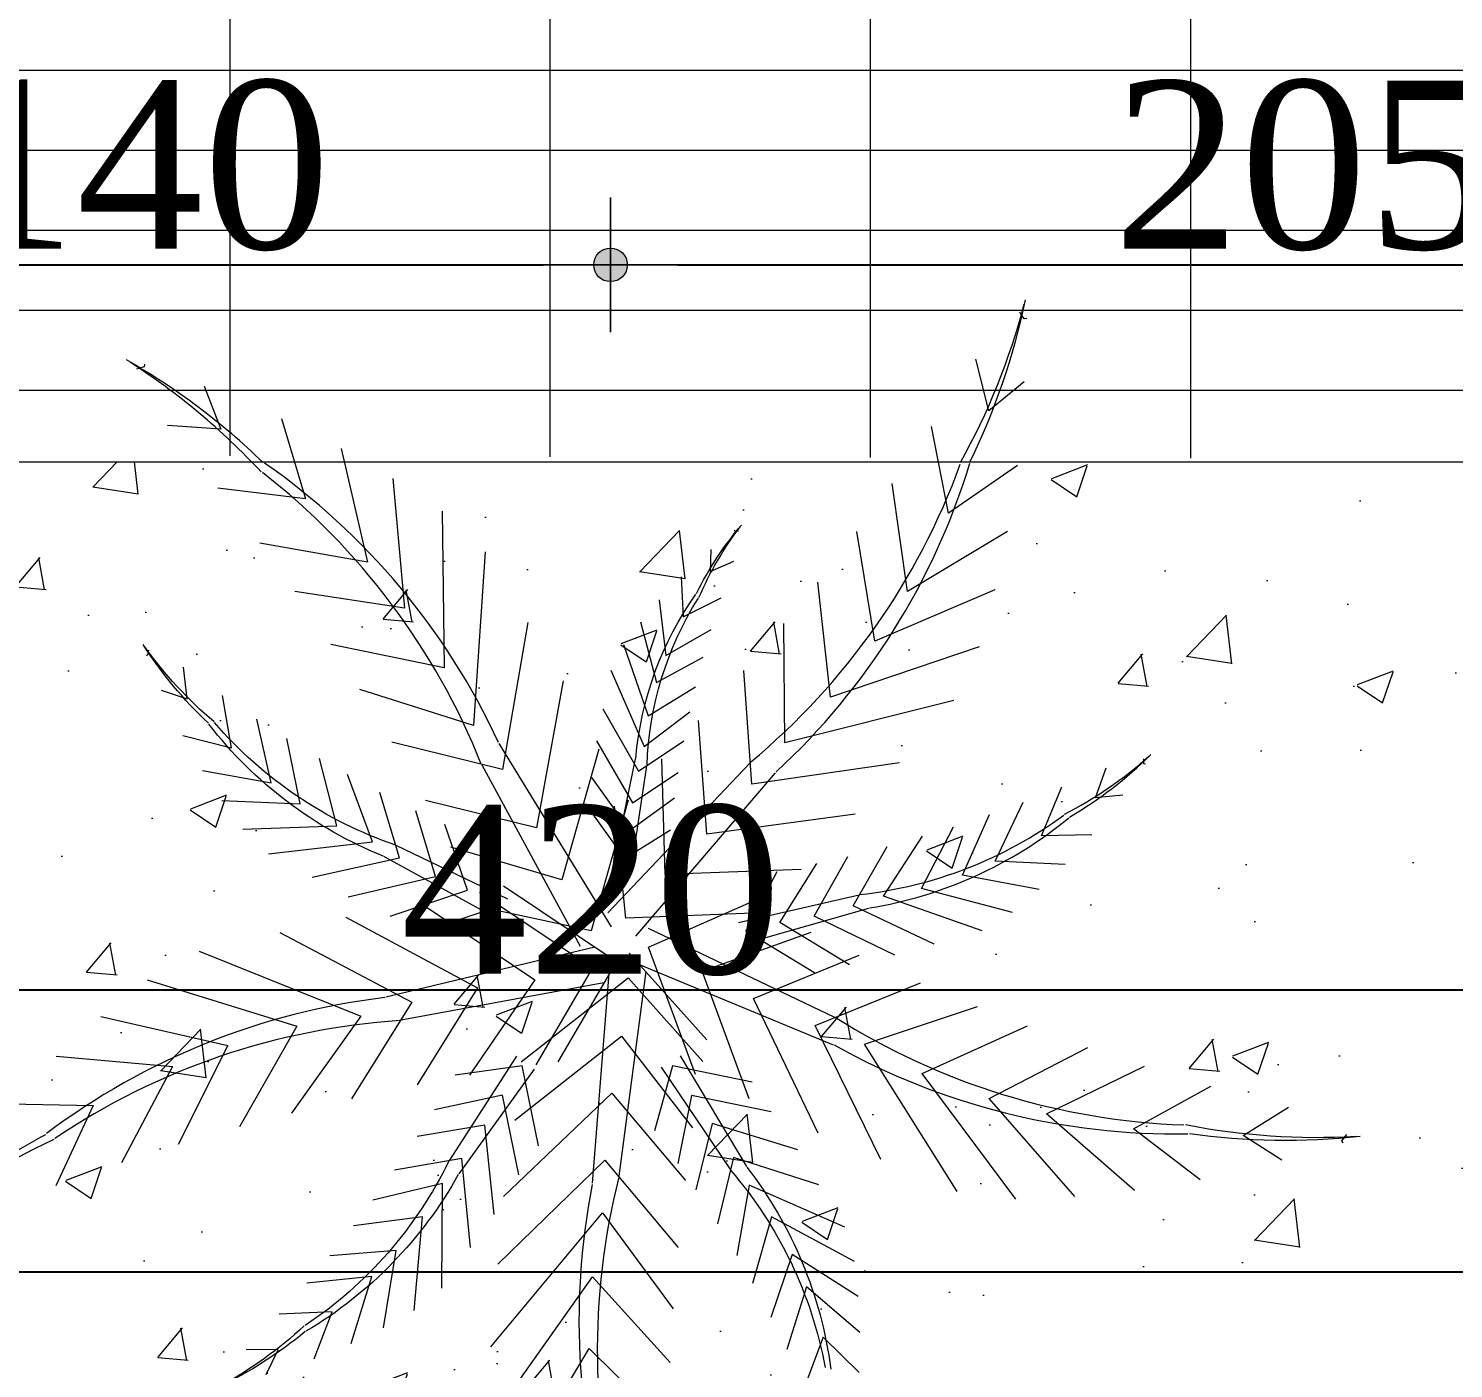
# Model space of a CAD drawing. Header units: metres. Extents: x 0 to 4415, y 1197 to 2590.
# Drawn here: x 1905.185 to 1907.304, y 1310.756 to 1312.75 of the extents above; entities that cross this region are included whole.
import ezdxf

# ---------------------------------------------------------------- set-up
doc = ezdxf.new("R2010")
doc.units = ezdxf.units.M
doc.linetypes.add('CONTINU', pattern=[0])
doc.layers.get('DEFPOINTS').update_dxf_attribs({"lineweight": 5})
for name, color, linetype, lineweight in [('00-cote', 7, 'CONTINU', 20), ('gris', 251, 'Continuous', 9), ('vue', 7, 'Continuous', 5)]:
    doc.layers.add(name, color=color, linetype=linetype, lineweight=lineweight)
doc.layers.add('veg', color=7, linetype='Continuous', lineweight=9, true_color=0x61c200)
doc.layers.add('VEGETATION', color=7, linetype='Continuous', lineweight=5, true_color=0x7ea800)
doc.styles.add('WALIDcotat', font='times.ttf')
doc.dimstyles.new('walid 100', dxfattribs={"dimscale": 0, "dimtxt": 0.25, "dimasz": 0.1, "dimexe": 1.25, "dimexo": 0.625, "dimgap": 0.02, "dimtad": 1, "dimdec": 0, "dimlfac": 100, "dimrnd": 5, "dimtxsty": 'WALIDcotat', "dimblk": 'COTE', "dimcen": 2.5, "dimse1": 1, "dimse2": 1, "dimclrd": 256, "dimclrt": 256, "dimadec": 0, "dimazin": 0, "dimtfac": 1, "dimtdec": 0, "dimtix": 1, "dimtmove": 2, "dimatfit": 3, "dimldrblk": 'COTE', "dimfxl": 1.25, "dimarcsym": 0})

# ---------------------------------------------------------------- blocks, each defined once
blk = doc.blocks.new('PALMIER-01')
for p, q in [((-0.7981, 3.6863), (-0.8165, 3.1772)), ((-0.8165, 3.1772), (-1.2994, 3.4101)), ((-0.5145, 3.398), (-0.5859, 2.6936)), ((-0.2758, 3.1236), (-0.4625, 2.3559)), ((-0.5859, 2.6936), (-1.1657, 3.0119)), ((3.6598, 2.809), (3.647, 2.8561)), ((-0.0572, 2.8409), (-0.3514, 1.9361)), ((1.9121, 2.8199), (1.9132, 2.8106)), ((1.9132, 2.8106), (1.9417, 2.8035)), ((3.6754, 2.8074), (3.6598, 2.809)), ((1.6981, 2.7322), (1.6427, 2.5746)), ((-0.4625, 2.3559), (-1.0599, 2.6657)), ((1.4204, 2.6055), (1.3429, 2.3098)), ((1.6427, 2.5746), (1.8361, 2.5945)), ((3.2764, 2.3497), (3.3025, 2.6726)), ((0.1113, 2.5233), (-0.2949, 1.5478)), ((1.2076, 2.489), (1.1267, 2.0719)), ((3.5369, 2.4476), (3.2764, 2.3497)), ((1.023, 2.3726), (0.9974, 1.8993)), ((1.3429, 2.3098), (1.6606, 2.3601)), ((2.8459, 1.8407), (2.9182, 2.3719)), ((-2.312, 2.0763), (-2.3081, 2.2706)), ((-0.3514, 1.9361), (-0.9565, 2.2924)), ((0.8485, 2.2481), (0.8609, 1.6774)), ((-2.4616, 2.1504), (-2.312, 2.0763)), ((0.6967, 2.0948), (0.7612, 1.464)), ((1.1267, 2.0719), (1.5149, 2.1544)), ((2.4572, 1.4719), (2.5808, 2.1217)), ((-2.0858, 1.7464), (-2.0969, 2.0678)), ((0.2182, 2.0329), (-0.2149, 1.2383)), ((-0.2949, 1.5478), (-0.8775, 1.9772)), ((0.9974, 1.8993), (1.3942, 1.9739)), ((2.1743, 1.2502), (2.2842, 1.9141)), ((3.3358, 1.9804), (2.8459, 1.8407)), ((-2.3698, 1.8594), (-2.0858, 1.7464)), ((-1.8761, 1.5027), (-1.9106, 1.8981)), ((0.5504, 1.8315), (0.6616, 1.3001)), ((-1.7206, 1.3533), (-1.7461, 1.7562)), ((0.8609, 1.6774), (1.2701, 1.7773)), ((1.8093, 1.0148), (1.9612, 1.7004)), ((-2.2801, 1.6339), (-1.8761, 1.5027)), ((-1.5169, 1.1907), (-1.5662, 1.6092)), ((-0.2149, 1.2383), (-0.7956, 1.6122)), ((0.3068, 1.631), (-0.1337, 0.8384)), ((0.4299, 1.616), (0.5458, 1.0844)), ((0.7612, 1.464), (1.1702, 1.6099)), ((3.1492, 1.6216), (2.4572, 1.4719)), ((-1.3174, 1.0657), (-1.4122, 1.4895)), ((1.4574, 0.841), (1.6858, 1.5278)), ((-2.1872, 1.4365), (-1.7206, 1.3533)), ((0.1047, 0.1232), (-0.1825, 1.3946)), ((0.285, 0.7148), (0.6701, 1.3955)), ((0.6616, 1.3001), (1.0599, 1.4144)), ((-1.1668, 0.9469), (-1.2316, 1.3562)), ((-0.1127, 0.0716), (-0.3235, 1.3048)), ((0.3085, 1.3623), (0.4596, 0.8918)), ((0.401, 0.6475), (0.7355, 1.3195)), ((1.1878, 0.6693), (1.364, 1.3371)), ((2.962, 1.3098), (2.1743, 1.2502)), ((-2.0849, 1.2481), (-1.5169, 1.1907)), ((-0.9669, 0.8056), (-1.0306, 1.2161)), ((-0.1337, 0.8384), (-0.717, 1.2114)), ((0.3785, 1.1678), (-0.0888, 0.4896)), ((0.209, 1.1732), (0.36, 0.7027)), ((0.5458, 1.0844), (0.9454, 1.1978)), ((0.8326, 0.4685), (1.0071, 1.1386)), ((-1.9513, 1.0787), (-1.3174, 1.0657)), ((-0.7863, 0.6966), (-0.8689, 1.1095)), ((-0.6318, 0.5017), (-1.2604, 0.967)), ((-0.5509, 0.6086), (-1.177, 1.0226)), ((-0.6107, 0.5747), (-0.6618, 0.9804)), ((0.4596, 0.8918), (0.8594, 1.0243)), ((0.5148, 0.318), (0.7212, 0.9889)), ((2.7608, 1.0146), (1.8093, 1.0148)), ((-1.7078, 0.9014), (-1.1668, 0.9469)), ((-0.0888, 0.4896), (-0.6631, 0.8932)), ((-2.3108, 0.7874), (-1.5085, 0.0996)), ((-1.5086, 0.7555), (-0.9669, 0.8056)), ((0.4464, 0.8182), (-0.0208, 0.14)), ((0.1098, 0.2116), (1.2175, 0.7931)), ((0.2033, 0.1453), (0.356, 0.8096)), ((0.36, 0.7027), (0.7565, 0.8029)), ((2.5108, 0.7562), (1.4574, 0.841)), ((-2.665, 0.7253), (-1.8953, 0.1658)), ((-1.8113, 0.7375), (-1.1895, 0.08)), ((-1.4017, 0.6976), (-0.7841, 0.0337)), ((-1.2717, 0.6041), (-0.7863, 0.6966)), ((-0.9391, 0.6226), (-0.4385, -0.0313)), ((0.4833, 0.6726), (0.016, -0.0056)), ((0.2261, 0.0207), (1.3464, 0.6868)), ((2.0773, 0.5029), (1.1878, 0.6693)), ((-3.0013, 0.6047), (-2.329, 0.1899)), ((-1.0961, 0.4822), (-0.6107, 0.5747)), ((-0.5856, 0.5792), (-0.085, -0.0748)), ((-0.0208, 0.14), (-0.6053, 0.4905)), ((1.7225, 0.2945), (0.8326, 0.4685)), ((0.016, -0.0056), (-0.5888, 0.3571)), ((1.3042, 0.0832), (0.5148, 0.318)), ((-2.329, 0.1899), (-2.8082, -0.2825)), ((-1.8953, 0.1658), (-2.4212, -0.2995)), ((-1.5085, 0.0996), (-2.097, -0.3218)), ((-0.0302, 0.0394), (-1.3281, 0.1591)), ((0.9926, -0.0895), (0.2033, 0.1453)), ((0.9641, 0.162), (0.6396, -0.0639)), ((1.1321, 0.1302), (0.8076, -0.0957)), ((1.3545, 0.0968), (0.9751, -0.1165)), ((-1.1895, 0.08), (-1.7245, -0.3567)), ((-0.7841, 0.0337), (-1.3191, -0.4058)), ((0.3117, 0.0432), (1.2071, -0.8306)), ((1.5476, 0.0552), (1.1673, -0.1545)), ((1.7833, 0.005), (1.316, -0.1922)), ((-0.0483, -0.1833), (-1.2863, -0.0027)), ((-0.4385, -0.0313), (-0.9998, -0.4528)), ((-0.085, -0.0748), (-0.599, -0.5223)), ((0.0649, -0.0847), (-0.4669, -0.5478)), ((0.2776, -0.0661), (0.9565, -0.0061)), ((0.2982, -0.8894), (0.2776, -0.0661)), ((0.6313, -0.0037), (1.2422, -0.1386)), ((0.6396, -0.0639), (0.8092, -0.3436)), ((1.9362, -0.0751), (1.5025, -0.2184)), ((0.0078, -0.1148), (-0.5071, -1.3122)), ((0.1661, -0.1263), (1.1458, -0.986)), ((0.607, -0.1082), (1.1994, -0.2065)), ((0.8076, -0.0957), (1.0027, -0.3704)), ((0.9751, -0.1165), (1.1555, -0.3956)), ((1.1673, -0.1545), (1.3481, -0.4324)), ((-0.6214, -0.3367), (-1.0142, -0.2232)), ((-0.6772, -0.4762), (0.0994, -0.2022)), ((0.214, -0.2008), (-0.3404, -1.3224)), ((0.0994, -0.2022), (0.3663, -0.8293)), ((1.316, -0.1922), (1.5235, -0.4709)), ((1.5025, -0.2184), (1.675, -0.508)), ((2.0723, -0.1794), (1.7043, -0.2708)), ((-0.6289, -0.2684), (-1.2568, -0.6797)), ((-0.7284, -0.8191), (-0.6214, -0.3367)), ((0.5381, -0.3091), (1.2399, -0.298)), ((0.5587, -1.1324), (0.5381, -0.3091)), ((1.7043, -0.2708), (1.8544, -0.5568)), ((2.2046, -0.2933), (1.8666, -0.3292)), ((1.8666, -0.3292), (2.0208, -0.6068)), ((-0.5627, -0.385), (-1.2387, -0.7783)), ((-0.8028, -0.4498), (-1.2148, -0.3623)), ((2.3436, -0.4288), (2.0993, -0.4388)), ((-0.9744, -0.5725), (-1.3766, -0.4687)), ((-0.9098, -0.9322), (-0.8028, -0.4498)), ((2.0993, -0.4388), (2.2122, -0.6701)), ((-1.1832, -0.7002), (-1.5848, -0.5979)), ((-1.1426, -1.0899), (-0.9744, -0.5725)), ((-0.8277, -0.799), (-0.0511, -0.5249)), ((-0.0511, -0.5249), (0.1763, -1.189)), ((0.7794, -0.5648), (1.4706, -0.5237)), ((0.8889, -1.4649), (0.7794, -0.5648)), ((2.3721, -0.606), (2.4327, -0.7493)), ((2.5056, -0.6115), (2.3721, -0.606)), ((-1.3519, -0.7916), (-1.7786, -0.711)), ((-1.3553, -1.2152), (-1.1832, -0.7002)), ((0.2426, -0.7494), (0.4002, -1.4833)), ((2.6229, -0.7546), (2.616, -0.7576)), ((2.616, -0.7576), (2.6173, -0.781)), ((-1.5456, -0.9254), (-1.9494, -0.8052)), ((-1.6145, -1.3687), (-1.3519, -0.7916)), ((-1.042, -1.2158), (-0.2197, -0.8335)), ((-0.2197, -0.8335), (0.0329, -1.4782)), ((-0.0737, -1.2111), (0.1892, -0.7927)), ((0.1135, -0.7858), (0.318, -1.5407)), ((0.1892, -0.7927), (0.5485, -0.988)), ((1.0802, -0.8406), (1.7697, -0.8017)), ((1.1968, -1.738), (1.0802, -0.8406)), ((-1.7755, -1.0482), (-2.1557, -0.9123)), ((-1.8229, -1.4244), (-1.5456, -0.9254)), ((-1.9742, -1.1319), (-2.351, -1.0073)), ((-0.0241, -1.419), (0.2388, -1.0006)), ((0.2388, -1.0006), (0.5934, -1.2279)), ((-2.2809, -1.2282), (-2.5806, -1.1112)), ((-2.0364, -1.4439), (-1.7755, -1.0482)), ((1.5716, -2.072), (1.3268, -1.0439)), ((1.3268, -1.0439), (2.0506, -1.0489)), ((-2.2545, -1.4511), (-1.9742, -1.1319)), ((-1.2065, -1.593), (-0.3891, -1.2048)), ((-0.3891, -1.2048), (-0.1391, -1.8485)), ((0.0307, -1.6948), (0.2746, -1.2085)), ((0.2746, -1.2085), (0.6338, -1.4173)), ((-2.4971, -1.4443), (-2.2809, -1.2282)), ((1.6008, -1.3249), (2.2997, -1.2575)), ((1.8946, -2.2298), (1.6008, -1.3249)), ((0.094, -1.9335), (0.3335, -1.4462)), ((0.3335, -1.4462), (0.691, -1.6555)), ((-1.4083, -2.0527), (-0.5063, -1.5022)), ((-0.5063, -1.5022), (-0.2873, -2.192)), ((1.9374, -1.5992), (2.6028, -1.4987)), ((0.1705, -2.2248), (0.3893, -1.6297)), ((0.3893, -1.6297), (0.7494, -1.8723)), ((2.2376, -2.33), (1.9374, -1.5992)), ((2.2357, -1.7999), (2.8919, -1.7166)), ((2.5919, -2.4117), (2.2357, -1.7999)), ((-1.4587, -2.4087), (-0.6888, -1.8496)), ((-0.6888, -1.8496), (-0.4088, -2.4935)), ((0.2796, -2.4109), (0.433, -1.861)), ((0.433, -1.861), (0.8048, -2.0593)), ((2.7066, -2.0556), (3.2341, -1.9601)), ((2.9909, -2.4782), (2.7066, -2.0556)), ((0.4178, -2.5748), (0.5103, -2.1099)), ((0.5103, -2.1099), (0.8763, -2.2804)), ((3.3237, -2.3076), (3.6389, -2.2327)), ((-1.448, -2.7658), (-0.8457, -2.2545)), ((-0.8457, -2.2545), (-0.5445, -2.8563)), ((0.5679, -2.7332), (0.5928, -2.3091)), ((0.5928, -2.3091), (0.9485, -2.4852)), ((3.4974, -2.5251), (3.3237, -2.3076)), ((3.879, -2.5304), (3.9198, -2.5037)), ((3.8823, -2.5457), (3.879, -2.5304)), ((-1.4162, -3.1281), (-0.9443, -2.6002)), ((-0.9443, -2.6002), (-0.6624, -3.1985)), ((0.7434, -2.5932), (1.0387, -2.7206)), ((0.7452, -2.8988), (0.7434, -2.5932)), ((0.9682, -2.924), (1.1506, -2.9911)), ((0.9829, -3.0903), (0.9682, -2.924)), ((-1.3562, -3.528), (-1.042, -3.127)), ((-1.042, -3.127), (-0.7883, -3.5993)), ((1.1685, -3.2284), (1.1719, -3.2196)), ((1.1719, -3.2196), (1.2012, -3.2198)), ((-1.2443, -4.0242), (-1.091, -3.7919)), ((-1.091, -3.7919), (-0.9224, -4.0685)), ((-1.1449, -4.3967), (-1.1313, -4.3888)), ((-1.1313, -4.3888), (-1.0933, -4.4194))]:
    blk.add_line(p, q)
for points in [[(-0.9897, 3.4697, 0.062665), (-1.5741, 4.3248, 2.107966)], [(-1.0197, 3.4197, 0.062665), (-1.558, 4.3046, 2.107966)], [(-0.1853, 1.4014, 0.132776), (-0.9822, 3.4631, 0.945057)], [(-0.3258, 1.3117, 0.132776), (-1.0124, 3.4127, 0.945057)], [(3.0138, 2.1088, 0.062665), (3.689, 2.8942, 2.107966)], [(3.0706, 2.0958, 0.062665), (3.7032, 2.9158, 2.107966)], [(1.493, 2.4479, -0.062665), (1.9768, 2.838, -2.107966)], [(1.5016, 2.414, -0.062665), (1.964, 2.8292, -2.107966)], [(-2.2045, 1.9122, -0.062665), (-2.5327, 2.44, -2.107966)], [(-2.1699, 1.9166, -0.062665), (-2.5255, 2.4262, -2.107966)], [(0.6728, 1.3989, -0.132776), (1.4875, 2.4454, -0.945057)], [(0.7381, 1.3231, -0.132776), (1.4962, 2.4113, -0.945057)], [(1.2234, 0.7975, 0.132776), (3.0094, 2.0998, 0.945057)], [(1.3521, 0.6915, 0.132776), (3.0666, 2.0865, 0.945057)], [(-1.2635, 0.9701, -0.132776), (-2.2027, 1.9065, -0.945057)], [(-1.1803, 1.0256, -0.132776), (-2.1678, 1.9109, -0.945057)], [(-1.3354, 0.1586, 0.132776), (-3.5425, 0.0378, 0.945057)], [(-1.2936, -0.0027, 0.132776), (-3.504, -0.0065, 0.945057)], [(1.2455, -0.1399, -0.132776), (2.2369, -0.5176, -0.945057)], [(1.2028, -0.2076, -0.132776), (2.2128, -0.5323, -0.945057)], [(2.2162, -0.5358, -0.062665), (2.6422, -0.7921, -2.107966)], [(2.2401, -0.5213, -0.062665), (2.6519, -0.7998, -2.107966)], [(-1.2608, -0.6815, -0.132776), (-2.4645, -1.2384, -0.945057)], [(-1.2428, -0.7799, -0.132776), (-2.4742, -1.2723, -0.945057)], [(1.2131, -0.8348, 0.132776), (3.0035, -2.131, 0.945057)], [(1.152, -0.9899, 0.132776), (3.0086, -2.1895, 0.945057)], [(-0.5089, -1.3193, 0.132776), (-1.0761, -3.4556, 0.945057)], [(-0.3426, -1.3294, 0.132776), (-1.022, -3.4327, 0.945057)], [(0.3198, -1.5447, 0.132776), (0.8499, -2.7604, 0.945057)], [(0.4018, -1.4874, 0.132776), (0.8668, -2.7294, 0.945057)], [(3.0135, -2.1324, 0.062665), (3.9691, -2.5318, 2.107966)], [(3.0186, -2.1904, 0.062665), (3.994, -2.5387, 2.107966)], [(0.8546, -2.7641, 0.062665), (1.2266, -3.2619, 2.107966)], [(0.8713, -2.7334, 0.062665), (1.2164, -3.2502, 2.107966)], [(-1.0203, -3.4426, 0.062665), (-1.1049, -4.4749, 2.107966)], [(-1.0738, -3.4655, 0.062665), (-1.1037, -4.5007, 2.107966)]]:
    blk.add_lwpolyline(points, format="xyb")
blk = doc.blocks.new('COTE')
at = {"ltscale": 0.05}
h = blk.add_hatch(color=256, dxfattribs=at)
edge = h.paths.add_edge_path()
edge.add_arc((0, 0), 0.25, 0, 360)
for p, q in [((0, -1), (0, 1)), ((1, 0), (-1, 0))]:
    blk.add_line(p, q)
blk.add_circle((0, 0), 0.25)
blk = doc.blocks.new('*D304')
at = {"layer": '00-cote', "lineweight": -2, "ltscale": 0.1, "transparency": 16777216}
blk.add_line((1904.7507, 1312.3984), (1905.9507, 1312.3984), dxfattribs=at)
at = {"layer": 'DEFPOINTS', "color": 0, "ltscale": 0.1, "transparency": 16777216}
for p in [(1904.6507, 1313.7666), (1906.0507, 1313.7666), (1906.0507, 1312.3984)]:
    blk.add_point(p, dxfattribs=at)
at = {"layer": '00-cote', "lineweight": -2, "ltscale": 0.1, "transparency": 16777216, "xscale": 0.1, "yscale": 0.1, "zscale": 0.1}
for p, rotation in [((1904.6507, 1312.3984), 179.9999997985113), ((1906.0507, 1312.3984), 359.9999997985113)]:
    blk.add_blockref('COTE', p, dxfattribs=dict(at, rotation=rotation))
at = {"layer": '00-cote', "ltscale": 0.1, "transparency": 16777216, "insert": (1905.3507, 1312.5455), "char_height": 0.25, "attachment_point": 5, "rotation": 360, "style": 'WALIDcotat'}
blk.add_mtext('140', dxfattribs=at)
blk = doc.blocks.new('*D305')
at = {"layer": '00-cote', "lineweight": -2, "ltscale": 0.1, "transparency": 16777216}
blk.add_line((1906.1507, 1312.3984), (1908.0123, 1312.3984), dxfattribs=at)
at = {"layer": 'DEFPOINTS', "color": 0, "ltscale": 0.1, "transparency": 16777216}
for p in [(1908.1123, 1314.234), (1906.0507, 1313.7666), (1908.1123, 1312.3984)]:
    blk.add_point(p, dxfattribs=at)
at = {"layer": '00-cote', "lineweight": -2, "ltscale": 0.1, "transparency": 16777216, "xscale": 0.1, "yscale": 0.1, "zscale": 0.1}
for p, rotation in [((1906.0507, 1312.3984), 179.9999997985113), ((1908.1123, 1312.3984), 359.9999997985113)]:
    blk.add_blockref('COTE', p, dxfattribs=dict(at, rotation=rotation))
at = {"layer": '00-cote', "ltscale": 0.1, "transparency": 16777216, "insert": (1907.0815, 1312.5455), "char_height": 0.25, "attachment_point": 5, "rotation": 360, "style": 'WALIDcotat'}
blk.add_mtext('205', dxfattribs=at)
blk = doc.blocks.new('*D318')
at = {"layer": '00-cote', "lineweight": -2, "ltscale": 0.1, "transparency": 16777216}
blk.add_line((1925.3841, 1310.8996), (1897.2817, 1310.8996), dxfattribs=at)
at = {"layer": 'DEFPOINTS', "color": 0, "ltscale": 0.1, "transparency": 16777216}
for p in [(1897.1817, 1312.3984), (1925.4841, 1312.3984), (1897.1817, 1310.8996)]:
    blk.add_point(p, dxfattribs=at)
at = {"layer": '00-cote', "lineweight": -2, "ltscale": 0.1, "transparency": 16777216, "xscale": 0.1, "yscale": 0.1, "zscale": 0.1}
for p, rotation in [((1897.1817, 1310.8996), 179.9999998187384), ((1925.4841, 1310.8996), 359.9999998187384)]:
    blk.add_blockref('COTE', p, dxfattribs=dict(at, rotation=rotation))
at = {"layer": '00-cote', "ltscale": 0.1, "transparency": 16777216, "insert": (1911.3329, 1311.0467), "char_height": 0.25, "attachment_point": 5, "rotation": 360, "style": 'WALIDcotat'}
blk.add_mtext('2830', dxfattribs=at)
blk = doc.blocks.new('*D320')
at = {"layer": '00-cote', "lineweight": -2, "ltscale": 0.1, "transparency": 16777216}
blk.add_line((1904.0312, 1311.3198), (1908.0123, 1311.3198), dxfattribs=at)
at = {"layer": 'DEFPOINTS', "color": 0, "ltscale": 0.1, "transparency": 16777216}
for p in [(1908.1123, 1313.4166), (1903.9312, 1313.125), (1908.1123, 1311.3198)]:
    blk.add_point(p, dxfattribs=at)
at = {"layer": '00-cote', "lineweight": -2, "ltscale": 0.1, "transparency": 16777216, "xscale": 0.1, "yscale": 0.1, "zscale": 0.1, "rotation": 180}
blk.add_blockref('COTE', (1903.9312, 1311.3198), dxfattribs=at)
at = {"layer": '00-cote', "lineweight": -2, "ltscale": 0.1, "transparency": 16777216, "xscale": 0.1, "yscale": 0.1, "zscale": 0.1}
blk.add_blockref('COTE', (1908.1123, 1311.3198), dxfattribs=at)
at = {"layer": '00-cote', "ltscale": 0.1, "transparency": 16777216, "insert": (1906.0218, 1311.467), "char_height": 0.25, "attachment_point": 5, "style": 'WALIDcotat'}
blk.add_mtext('420', dxfattribs=at)

msp = doc.modelspace()

# ---------------------------------------------------------------- hatches: boundary and pattern name
at = {"layer": 'gris'}
h = msp.add_hatch(dxfattribs=at)
h.set_pattern_fill('GRATE', color=256, scale=0.15)
h.set_pattern_definition([(360, (545.79096, 18.24039), (3e-17, 0.1190625), []), (90, (545.79096, 18.2404), (-0.47625, 1e-16), [])])
h.paths.add_polyline_path([(1913.8624, 1314.3363), (1911.7123, 1314.334), (1911.7123, 1314.234), (1910.7291, 1314.234), (1910.7291, 1314.214), (1908.6291, 1314.214), (1908.6291, 1314.234), (1908.1123, 1314.234), (1908.1123, 1312.9166), (1906.6091, 1312.9166), (1906.6091, 1312.8966), (1905.1391, 1312.8966), (1905.1391, 1312.9166), (1904.3623, 1312.9166), (1904.3623, 1312.1167), (1913.8623, 1312.0942)])
at = {"layer": 'veg'}
h = msp.add_hatch(dxfattribs=at)
h.set_pattern_fill('AR-CONC', color=256, scale=0.003, angle=-1e-14, style=0)
h.paths.add_polyline_path([(1913.8623, 1312.1054), (1904.3623, 1312.1054), (1904.3623, 1309.9406), (1905.4733, 1310.0105), (1905.5071, 1309.4559), (1907.3628, 1309.5684), (1907.3291, 1310.1213), (1908.5268, 1310.1967), (1908.5606, 1309.641), (1910.8294, 1309.7786), (1910.795, 1310.3427), (1911.9927, 1310.4181), (1912.0272, 1309.8512), (1913.8623, 1309.9624)])
h.paths.add_polyline_path([(1905.4733, 1310.0105), (1904.3623, 1309.9406), (1904.3623, 1309.3865), (1905.5071, 1309.4559)])
h.paths.add_polyline_path([(1908.5268, 1310.1967), (1907.3291, 1310.1213), (1907.3628, 1309.5684), (1908.5606, 1309.641)], flags=17)
h.paths.add_polyline_path([(1911.9927, 1310.4181), (1910.795, 1310.3427), (1910.8294, 1309.7786), (1912.0272, 1309.8512)], flags=17)
h = msp.add_hatch(dxfattribs=at)
h.set_pattern_fill('AR-CONC', color=256, scale=0.003, angle=-1e-14, style=0)
h.paths.add_polyline_path([(1913.7623, 1312.1054), (1904.3623, 1312.1054), (1904.3623, 1309.9406), (1905.4733, 1310.0105), (1905.5071, 1309.4559), (1907.3628, 1309.5684), (1907.3291, 1310.1213), (1908.5268, 1310.1967), (1908.5606, 1309.641), (1910.8294, 1309.7786), (1910.795, 1310.3427), (1911.9927, 1310.4181), (1912.0272, 1309.8512), (1913.7623, 1309.9624)])
h.paths.add_polyline_path([(1905.4733, 1310.0105), (1904.3623, 1309.9406), (1904.3623, 1309.3865), (1905.5071, 1309.4559)])
h.paths.add_polyline_path([(1908.5268, 1310.1967), (1907.3291, 1310.1213), (1907.3628, 1309.5684), (1908.5606, 1309.641)], flags=17)
h.paths.add_polyline_path([(1911.9927, 1310.4181), (1910.795, 1310.3427), (1910.8294, 1309.7786), (1912.0272, 1309.8512)], flags=17)

# ---------------------------------------------------------------- linework, layer by layer
at = {"layer": 'vue'}
msp.add_line((1901.3188, 1312.1054), (1913.8623, 1312.1054), dxfattribs=at)

# ---------------------------------------------------------------- block references
at = {"layer": 'VEGETATION', "ltscale": 1.8, "xscale": 0.2452943799591149, "yscale": 0.2452943799591149, "zscale": 0.2452943799591149, "rotation": 90.76701550472242}
msp.add_blockref('PALMIER-01', (1906.0581, 1311.3582), dxfattribs=at)

# ---------------------------------------------------------------- dimensions: what is measured, and where the dimension line sits
at = {"layer": '00-cote', "ltscale": 0.1}
for base, p1, p2, picture, middle in [((1908.1123, 1312.3984), (1906.0507, 1313.7666), (1908.1123, 1314.234), '*D305', (1907.0815, 1312.5455)), ((1906.0507, 1312.3984), (1904.6507, 1313.7666), (1906.0507, 1313.7666), '*D304', (1905.3507, 1312.5455)), ((1908.1123, 1311.3198), (1903.9312, 1313.125), (1908.1123, 1313.4166), '*D320', (1906.0218, 1311.467))]:
    dim = msp.add_linear_dim(base=base, p1=p1, p2=p2, angle=180, dimstyle='walid 100', override={"dimscale": 1, "dimfxl": 0}, dxfattribs=at)
    dim.commit()
    dim.dimension.update_dxf_attribs({"geometry": picture, "text_midpoint": middle})
dim = msp.add_aligned_dim(p1=(1925.4841, 1312.3984), p2=(1897.1817, 1312.3984), distance=1.4988, dimstyle='walid 100', override={"dimscale": 1, "dimfxl": 0}, dxfattribs=at)
dim.commit()
dim.dimension.update_dxf_attribs({"geometry": '*D318', "text_midpoint": (1911.3329, 1311.0467)})

doc.saveas('drawing.dxf')
